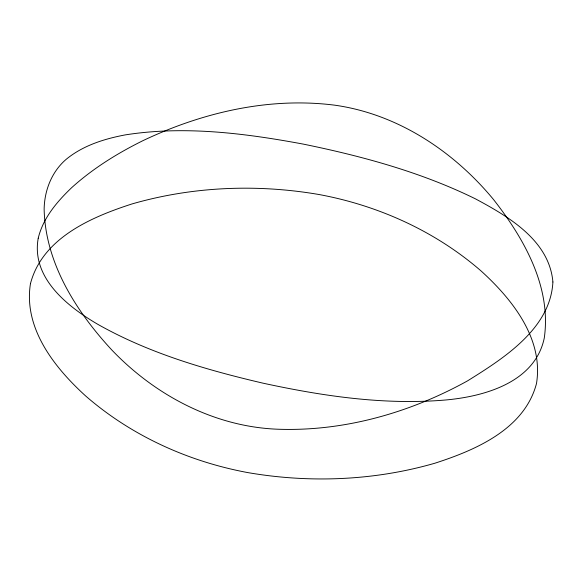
<?xml version="1.0" encoding="UTF-8"?>
<svg xmlns="http://www.w3.org/2000/svg" width="582" height="582" viewBox="0 0 582 582"><rect width="100%" height="100%" fill="white"/><g stroke="black" fill="none" stroke-linecap="round" stroke-linejoin="round"><path stroke-width="0.87" d="M38.223 238.213C31.042 277.876 67.665 306.736 97.994 324.429C149.152 353.296 206.123 369.897 263.028 383.174C322.85 396.124 384.367 405.268 445.667 399.987C484.828 396.437 535.084 382.243 544.279 337.997C551.627 286.868 523.916 238.285 493.456 199.451C453.487 151.08 397.433 113.919 334.497 105.146C268.877 96.852 202.136 112.544 142.917 140.669C117.404 153.299 92.975 168.431 71.79 187.557C57.065 201.627 43.083 217.944 38.223 238.213M552.9 281.994C550.492 328.837 503.284 358.577 467.542 380.868C410.477 412.463 345.388 431.189 279.877 429.29C215.747 427.515 155.503 395.796 111.737 349.913C76.169 311.457 45.316 263.093 44.137 209.185C44.458 190.35 51.754 171.61 66.29 159.228C83.088 145.471 104.265 138.858 125.297 134.886C184.443 125.559 244.716 133.22 303.113 144.074C362.23 156.158 421.121 172.156 475.458 198.862C508.573 216.591 549.299 240.431 552.9 281.994M30.453 283.674C23.273 328.394 54.679 367.824 85.75 396.058C131.416 435.794 188.401 461.562 247.75 472.584C309.762 483.293 374.306 480.696 434.856 463.228C475.734 450.053 524.571 429.094 536.509 383.465C543.69 338.746 512.276 299.315 481.212 271.081C435.547 231.345 378.555 205.577 319.212 194.555C257.2 183.847 192.657 186.444 132.107 203.911C91.229 217.086 42.384 238.045 30.453 283.674"/></g></svg>
